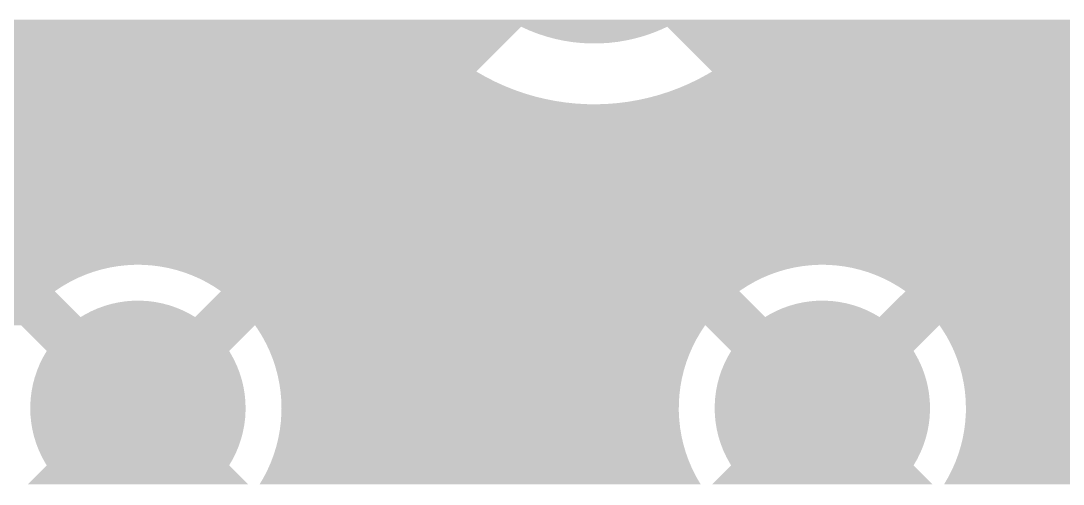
# Model space of a CAD drawing. Extents: x 295 to 953, y 10 to 290.
# Drawn here: x 568.9 to 578.47, y 100.85 to 105.11 of the extents above; entities that cross this region are included whole.
import ezdxf

# ---------------------------------------------------------------- set-up
doc = ezdxf.new("R2010")
doc.units = 0
doc.header["$LTSCALE"] = 5
doc.header["$MEASUREMENT"] = 0
doc.layers.add('PWR1', color=7, linetype='CONTINUOUS')

msp = doc.modelspace()

# ---------------------------------------------------------------- linework, layer by layer
at = {"layer": 'PWR1'}
for points in [[(562.9906, 105.1018), (562.9906, 105.1212), (609.119, 105.1018), (609.1521, 105.1212)], [(562.9906, 105.0572), (562.9906, 105.1018), (609.0621, 105.0572), (609.119, 105.1018)], [(562.9906, 104.6455), (562.9906, 105.0572), (573.0838, 104.6455), (573.4954, 105.0572)], [(573.5536, 105.0309), (573.4954, 105.0572), (574.7805, 105.0309), (574.8377, 105.0572)], [(573.5709, 105.023), (573.5536, 105.0309), (574.7611, 105.023), (574.7805, 105.0309)], [(574.9965, 104.8984), (574.8377, 105.0572), (608.8594, 104.8984), (609.0621, 105.0572)], [(573.6305, 104.9998), (573.5709, 105.023), (574.7037, 104.9998), (574.7611, 105.023)], [(573.6482, 104.993), (573.6305, 104.9998), (574.6837, 104.993), (574.7037, 104.9998)], [(573.7091, 104.973), (573.6482, 104.993), (574.6253, 104.973), (574.6837, 104.993)], [(573.7269, 104.9671), (573.7091, 104.973), (574.6047, 104.9671), (574.6253, 104.973)], [(573.7891, 104.9504), (573.7269, 104.9671), (574.5456, 104.9504), (574.6047, 104.9671)], [(573.8069, 104.9456), (573.7891, 104.9504), (574.5243, 104.9456), (574.5456, 104.9504)], [(573.8704, 104.9321), (573.8069, 104.9456), (574.4647, 104.9321), (574.5243, 104.9456)], [(573.888, 104.9284), (573.8704, 104.9321), (574.4427, 104.9284), (574.4647, 104.9321)], [(573.9527, 104.9182), (573.888, 104.9284), (574.383, 104.9182), (574.4427, 104.9284)], [(573.9699, 104.9155), (573.9527, 104.9182), (574.3597, 104.9155), (574.383, 104.9182)], [(574.0364, 104.9088), (573.9699, 104.9155), (574.3007, 104.9088), (574.3597, 104.9155)], [(574.0523, 104.9072), (574.0364, 104.9088), (574.274, 104.9072), (574.3007, 104.9088)], [(574.1238, 104.9038), (574.0523, 104.9072), (574.218, 104.9038), (574.274, 104.9072)], [(574.1351, 104.9032), (574.1238, 104.9038), (574.1351, 104.9032), (574.218, 104.9038)], [(575.032, 104.8629), (574.9965, 104.8984), (608.825, 104.8629), (608.8594, 104.8984)], [(575.0456, 104.8494), (575.032, 104.8629), (593.5378, 104.8494), (593.7704, 104.8629)], [(575.1032, 104.7918), (575.0456, 104.8494), (593.3119, 104.7918), (593.5378, 104.8494)], [(575.2028, 104.6922), (575.1032, 104.7918), (593.1011, 104.6922), (593.3119, 104.7918)], [(562.9906, 104.5975), (562.9906, 104.6455), (573.1677, 104.5975), (573.0838, 104.6455)], [(575.2493, 104.6456), (575.2028, 104.6922), (593.0377, 104.6456), (593.1011, 104.6922)], [(575.2065, 104.6204), (575.2493, 104.6456), (593.0033, 104.6204), (593.0377, 104.6456)], [(562.9906, 104.5533), (562.9906, 104.5975), (573.2538, 104.5533), (573.1677, 104.5975)], [(562.9906, 104.5132), (562.9906, 104.5533), (573.3419, 104.5132), (573.2538, 104.5533)], [(575.0343, 104.5322), (575.08, 104.5543), (592.8928, 104.5322), (592.9132, 104.5543)], [(575.08, 104.5543), (575.1214, 104.5743), (592.9132, 104.5543), (592.9405, 104.5743)], [(575.1214, 104.5743), (575.2065, 104.6204), (592.9405, 104.5743), (593.0033, 104.6204)], [(562.9906, 104.4772), (562.9906, 104.5132), (573.4317, 104.4772), (573.3419, 104.5132)], [(562.9906, 104.4453), (562.9906, 104.4772), (573.5231, 104.4453), (573.4317, 104.4772)], [(574.7625, 104.4306), (574.8546, 104.4603), (592.7989, 104.4306), (592.8263, 104.4603)], [(574.8546, 104.4603), (574.9453, 104.4942), (592.8263, 104.4603), (592.8576, 104.4942)], [(574.9453, 104.4942), (575.0343, 104.5322), (592.8576, 104.4942), (592.8928, 104.5322)], [(562.9906, 104.4177), (562.9906, 104.4453), (573.6159, 104.4177), (573.5231, 104.4453)], [(562.9906, 104.3945), (562.9906, 104.4177), (573.7098, 104.3945), (573.6159, 104.4177)], [(562.9906, 104.3756), (562.9906, 104.3945), (573.8048, 104.3756), (573.7098, 104.3945)], [(562.9906, 104.3611), (562.9906, 104.3756), (573.9004, 104.3611), (573.8048, 104.3756)], [(562.9906, 104.351), (562.9906, 104.3611), (573.9967, 104.351), (573.9004, 104.3611)], [(574.2868, 104.3476), (574.3833, 104.3553), (592.733, 104.3476), (592.7378, 104.3553)], [(574.3833, 104.3553), (574.4793, 104.3676), (592.7378, 104.3553), (592.7454, 104.3676)], [(574.4793, 104.3676), (574.5683, 104.3831), (592.7454, 104.3676), (592.755, 104.3831)], [(574.5683, 104.3831), (574.5746, 104.3842), (592.755, 104.3831), (592.756, 104.3842)], [(574.5746, 104.3842), (574.6691, 104.4052), (592.756, 104.3842), (592.7755, 104.4052)], [(574.6691, 104.4052), (574.7625, 104.4306), (592.7755, 104.4052), (592.7989, 104.4306)], [(562.9906, 104.3454), (562.9906, 104.351), (574.0933, 104.3454), (573.9967, 104.351)], [(562.9906, 104.3442), (562.9906, 104.3454), (574.1901, 104.3442), (574.0933, 104.3454)], [(562.9906, 104.1849), (562.9906, 104.3442), (592.6323, 104.1849), (592.7309, 104.3442)], [(574.1901, 104.3442), (574.2868, 104.3476), (592.7309, 104.3442), (592.733, 104.3476)], [(562.9906, 103.967), (562.9906, 104.1849), (592.5495, 103.967), (592.6323, 104.1849)], [(562.9906, 103.7373), (562.9906, 103.967), (592.5098, 103.7373), (592.5495, 103.967)], [(562.9906, 103.6456), (562.9906, 103.7373), (592.5064, 103.6456), (592.5098, 103.7373)], [(562.9906, 103.4136), (562.9906, 103.6456), (592.5287, 103.4136), (592.5064, 103.6456)], [(562.9906, 103.19), (562.9906, 103.4136), (592.5948, 103.19), (592.5287, 103.4136)], [(562.9906, 102.9832), (562.9906, 103.19), (592.7022, 102.9832), (592.5948, 103.19)], [(562.9906, 102.8685), (562.9906, 102.9832), (592.7932, 102.8685), (592.7022, 102.9832)], [(562.9906, 102.8645), (562.9906, 102.8685), (569.8683, 102.8645), (569.9449, 102.8685)], [(562.9906, 102.856), (562.9906, 102.8645), (569.792, 102.856), (569.8683, 102.8645)], [(562.9906, 102.8431), (562.9906, 102.856), (569.7163, 102.8431), (569.792, 102.856)], [(562.9906, 102.8258), (562.9906, 102.8431), (569.6415, 102.8258), (569.7163, 102.8431)], [(562.9906, 102.8042), (562.9906, 102.8258), (569.5678, 102.8042), (569.6415, 102.8258)], [(570.0217, 102.8681), (569.9449, 102.8685), (576.2228, 102.8681), (576.2314, 102.8685)], [(570.0772, 102.8645), (570.0217, 102.8681), (576.1548, 102.8645), (576.2228, 102.8681)], [(570.0983, 102.8631), (570.0772, 102.8645), (576.1426, 102.8631), (576.1548, 102.8645)], [(570.1562, 102.856), (570.0983, 102.8631), (576.0785, 102.856), (576.1426, 102.8631)], [(570.1745, 102.8538), (570.1562, 102.856), (576.0652, 102.8538), (576.0785, 102.856)], [(570.2328, 102.8431), (570.1745, 102.8538), (576.0028, 102.8431), (576.0652, 102.8538)], [(570.25, 102.84), (570.2328, 102.8431), (575.9892, 102.84), (576.0028, 102.8431)], [(570.3081, 102.8258), (570.25, 102.84), (575.928, 102.8258), (575.9892, 102.84)], [(570.3246, 102.8218), (570.3081, 102.8258), (575.9143, 102.8218), (575.928, 102.8258)], [(576.3082, 102.8681), (576.2314, 102.8685), (592.7936, 102.8681), (592.7932, 102.8685)], [(576.3848, 102.8631), (576.3082, 102.8681), (592.7975, 102.8631), (592.7936, 102.8681)], [(576.461, 102.8538), (576.3848, 102.8631), (592.8049, 102.8538), (592.7975, 102.8631)], [(576.5365, 102.84), (576.461, 102.8538), (592.8158, 102.84), (592.8049, 102.8538)], [(576.6111, 102.8218), (576.5365, 102.84), (592.8302, 102.8218), (592.8158, 102.84)], [(562.9906, 102.7784), (562.9906, 102.8042), (569.4955, 102.7784), (569.5678, 102.8042)], [(562.9906, 102.7484), (562.9906, 102.7784), (569.4248, 102.7484), (569.4955, 102.7784)], [(562.9906, 102.7143), (562.9906, 102.7484), (569.3561, 102.7143), (569.4248, 102.7484)], [(570.3821, 102.8042), (570.3246, 102.8218), (575.8543, 102.8042), (575.9143, 102.8218)], [(570.398, 102.7994), (570.3821, 102.8042), (575.8406, 102.7994), (575.8543, 102.8042)], [(570.4546, 102.7784), (570.398, 102.7994), (575.782, 102.7784), (575.8406, 102.7994)], [(570.47, 102.7727), (570.4546, 102.7784), (575.7685, 102.7727), (575.782, 102.7784)], [(570.5254, 102.7484), (570.47, 102.7727), (575.7113, 102.7484), (575.7685, 102.7727)], [(570.5403, 102.7418), (570.5254, 102.7484), (575.6981, 102.7418), (575.7113, 102.7484)], [(570.5943, 102.7143), (570.5403, 102.7418), (575.6426, 102.7143), (575.6981, 102.7418)], [(576.6805, 102.8006), (576.6111, 102.8218), (592.8471, 102.8006), (592.8302, 102.8218)], [(576.6845, 102.7994), (576.6805, 102.8006), (592.8485, 102.7994), (592.8471, 102.8006)], [(576.7565, 102.7727), (576.6845, 102.7994), (592.8797, 102.7727), (592.8485, 102.7994)], [(576.8268, 102.7418), (576.7565, 102.7727), (592.9157, 102.7418), (592.8797, 102.7727)], [(576.8952, 102.7069), (576.8268, 102.7418), (592.9564, 102.7069), (592.9157, 102.7418)], [(562.9906, 102.6763), (562.9906, 102.7143), (569.2894, 102.6763), (569.3561, 102.7143)], [(562.9906, 102.6344), (562.9906, 102.6763), (569.225, 102.6344), (569.2894, 102.6763)], [(562.9906, 102.6255), (562.9906, 102.6344), (569.2123, 102.6255), (569.225, 102.6344)], [(570.6087, 102.7069), (570.5943, 102.7143), (575.6296, 102.7069), (575.6426, 102.7143)], [(570.661, 102.6763), (570.6087, 102.7069), (575.5759, 102.6763), (575.6296, 102.7069)], [(570.675, 102.6681), (570.661, 102.6763), (575.5633, 102.6681), (575.5759, 102.6763)], [(570.7254, 102.6344), (570.675, 102.6681), (575.5115, 102.6344), (575.5633, 102.6681)], [(570.7387, 102.6255), (570.7254, 102.6344), (575.4988, 102.6255), (575.5115, 102.6344)], [(576.9615, 102.6681), (576.8952, 102.7069), (593.0017, 102.6681), (592.9564, 102.7069)], [(576.9902, 102.6489), (576.9615, 102.6681), (593.0241, 102.6489), (593.0017, 102.6681)], [(577.0253, 102.6255), (576.9902, 102.6489), (593.0654, 102.6255), (593.0241, 102.6489)], [(562.9906, 102.3879), (562.9906, 102.6255), (569.4499, 102.3879), (569.2123, 102.6255)], [(569.865, 102.533), (569.8933, 102.5352), (570.0821, 102.533), (570.0642, 102.5352)], [(569.8933, 102.5352), (569.9313, 102.5382), (570.0642, 102.5352), (570.011, 102.5382)], [(569.9313, 102.5382), (569.9978, 102.5389), (570.011, 102.5382), (569.9978, 102.5389)], [(570.5012, 102.3879), (570.7388, 102.6255), (575.7364, 102.3879), (575.4989, 102.6255)], [(570.7388, 102.6255), (570.7387, 102.6255), (575.4989, 102.6255), (575.4988, 102.6255)], [(576.1515, 102.533), (576.1798, 102.5352), (576.3686, 102.533), (576.3507, 102.5352)], [(576.1798, 102.5352), (576.2178, 102.5382), (576.3507, 102.5352), (576.2975, 102.5382)], [(576.2178, 102.5382), (576.2843, 102.5389), (576.2975, 102.5382), (576.2843, 102.5389)], [(576.9336, 102.5338), (577.0253, 102.6255), (593.2267, 102.5338), (593.0654, 102.6255)], [(569.5084, 102.4214), (569.547, 102.4415), (570.4437, 102.4214), (570.403, 102.4415)], [(569.547, 102.4415), (569.5682, 102.4508), (570.403, 102.4415), (570.3841, 102.4508)], [(569.5682, 102.4508), (569.6078, 102.4683), (570.3841, 102.4508), (570.342, 102.4683)], [(569.6078, 102.4683), (569.6298, 102.4762), (570.342, 102.4683), (570.3227, 102.4762)], [(569.6298, 102.4762), (569.6703, 102.4909), (570.3227, 102.4762), (570.2792, 102.4909)], [(569.6703, 102.4909), (569.6932, 102.4975), (570.2792, 102.4909), (570.2597, 102.4975)], [(569.6932, 102.4975), (569.7342, 102.5093), (570.2597, 102.4975), (570.2149, 102.5093)], [(569.7342, 102.5093), (569.758, 102.5144), (570.2149, 102.5093), (570.1954, 102.5144)], [(569.758, 102.5144), (569.7992, 102.5233), (570.1954, 102.5144), (570.1492, 102.5233)], [(569.7992, 102.5233), (569.8244, 102.527), (570.1492, 102.5233), (570.1301, 102.527)], [(569.8244, 102.527), (569.865, 102.533), (570.1301, 102.527), (570.0821, 102.533)], [(575.7949, 102.4214), (575.8335, 102.4415), (576.7302, 102.4214), (576.6895, 102.4415)], [(575.8335, 102.4415), (575.8547, 102.4508), (576.6895, 102.4415), (576.6706, 102.4508)], [(575.8547, 102.4508), (575.8943, 102.4683), (576.6706, 102.4508), (576.6285, 102.4683)], [(575.8943, 102.4683), (575.9163, 102.4762), (576.6285, 102.4683), (576.6092, 102.4762)], [(575.9163, 102.4762), (575.9568, 102.4909), (576.6092, 102.4762), (576.5657, 102.4909)], [(575.9568, 102.4909), (575.9797, 102.4975), (576.5657, 102.4909), (576.5462, 102.4975)], [(575.9797, 102.4975), (576.0207, 102.5093), (576.5462, 102.4975), (576.5014, 102.5093)], [(576.0207, 102.5093), (576.0445, 102.5144), (576.5014, 102.5093), (576.4819, 102.5144)], [(576.0445, 102.5144), (576.0857, 102.5233), (576.4819, 102.5144), (576.4357, 102.5233)], [(576.0857, 102.5233), (576.1109, 102.527), (576.4357, 102.5233), (576.4166, 102.527)], [(576.1109, 102.527), (576.1515, 102.533), (576.4166, 102.527), (576.3686, 102.533)], [(576.8281, 102.4283), (576.8591, 102.4593), (593.6787, 102.4283), (593.4476, 102.4593)], [(576.8591, 102.4593), (576.9336, 102.5338), (593.4476, 102.4593), (593.2267, 102.5338)], [(562.9906, 102.3134), (562.9906, 102.3879), (608.1838, 102.3134), (608.1576, 102.3879)], [(569.4499, 102.3879), (569.4881, 102.4107), (570.5012, 102.3879), (570.4621, 102.4107)], [(569.4881, 102.4107), (569.5084, 102.4214), (570.4621, 102.4107), (570.4437, 102.4214)], [(575.7364, 102.3879), (575.7746, 102.4107), (576.7877, 102.3879), (576.7486, 102.4107)], [(575.7746, 102.4107), (575.7949, 102.4214), (576.7486, 102.4107), (576.7302, 102.4214)], [(576.7877, 102.3879), (576.8281, 102.4283), (608.1576, 102.3879), (608.1433, 102.4283)], [(569.1377, 102.0758), (568.9001, 102.3134), (570.8134, 102.0758), (571.051, 102.3134)], [(571.077, 102.2753), (571.051, 102.3134), (575.1612, 102.2753), (575.1866, 102.3134)], [(571.0929, 102.2495), (571.077, 102.2753), (575.144, 102.2495), (575.1612, 102.2753)], [(571.1174, 102.21), (571.0929, 102.2495), (575.1209, 102.21), (575.144, 102.2495)], [(575.4242, 102.0758), (575.1866, 102.3134), (577.0999, 102.0758), (577.3375, 102.3134)], [(577.3635, 102.2753), (577.3375, 102.3134), (608.1972, 102.2753), (608.1838, 102.3134)], [(577.4039, 102.21), (577.3635, 102.2753), (608.2202, 102.21), (608.1972, 102.2753)], [(571.1318, 102.1833), (571.1174, 102.21), (575.1052, 102.1833), (575.1209, 102.21)], [(571.1538, 102.1424), (571.1318, 102.1833), (575.0844, 102.1424), (575.1052, 102.1833)], [(577.4403, 102.1424), (577.4039, 102.21), (608.2441, 102.1424), (608.2202, 102.21)], [(569.1043, 102.0183), (569.1267, 102.0568), (570.8462, 102.0183), (570.825, 102.0568)], [(569.1267, 102.0568), (569.1377, 102.0757), (570.825, 102.0568), (570.8134, 102.0757)], [(569.1377, 102.0757), (569.1377, 102.0758), (570.8134, 102.0757), (570.8134, 102.0758)], [(571.1667, 102.1149), (571.1538, 102.1424), (575.0703, 102.1149), (575.0844, 102.1424)], [(571.1863, 102.0728), (571.1667, 102.1149), (575.0519, 102.0728), (575.0703, 102.1149)], [(571.1975, 102.0446), (571.1863, 102.0728), (575.0395, 102.0446), (575.0519, 102.0728)], [(575.3908, 102.0183), (575.4132, 102.0568), (577.1327, 102.0183), (577.1115, 102.0568)], [(575.4132, 102.0568), (575.4242, 102.0757), (577.1115, 102.0568), (577.0999, 102.0757)], [(575.4242, 102.0757), (575.4242, 102.0758), (577.0999, 102.0757), (577.0999, 102.0758)], [(577.4491, 102.1236), (577.4403, 102.1424), (608.2507, 102.1236), (608.2441, 102.1424)], [(577.4728, 102.0728), (577.4491, 102.1236), (608.2767, 102.0728), (608.2507, 102.1236)], [(577.5012, 102.0015), (577.4728, 102.0728), (608.3133, 102.0015), (608.2767, 102.0728)], [(569.0748, 101.9587), (569.0946, 101.9986), (570.8757, 101.9587), (570.8571, 101.9986)], [(569.0946, 101.9986), (569.1043, 102.0183), (570.8571, 101.9986), (570.8462, 102.0183)], [(571.2147, 102.0015), (571.1975, 102.0446), (575.0235, 102.0015), (575.0395, 102.0446)], [(571.2242, 101.9726), (571.2147, 102.0015), (575.0128, 101.9726), (575.0235, 102.0015)], [(571.2388, 101.9286), (571.2242, 101.9726), (574.9993, 101.9286), (575.0128, 101.9726)], [(575.3613, 101.9587), (575.3811, 101.9986), (577.1622, 101.9587), (577.1436, 101.9986)], [(575.3811, 101.9986), (575.3908, 102.0183), (577.1436, 101.9986), (577.1327, 102.0183)], [(577.5253, 101.9286), (577.5012, 102.0015), (608.3507, 101.9286), (608.3133, 102.0015)], [(569.0282, 101.8342), (569.0424, 101.8764), (570.9224, 101.8342), (570.9093, 101.8764)], [(569.0424, 101.8764), (569.0494, 101.8973), (570.9093, 101.8764), (570.9012, 101.8973)], [(569.0494, 101.8973), (569.0664, 101.9384), (570.9012, 101.8973), (570.8852, 101.9384)], [(569.0664, 101.9384), (569.0748, 101.9587), (570.8852, 101.9384), (570.8757, 101.9587)], [(571.2467, 101.8992), (571.2388, 101.9286), (574.9903, 101.8992), (574.9993, 101.9286)], [(571.2587, 101.8545), (571.2467, 101.8992), (574.9794, 101.8545), (574.9903, 101.8992)], [(575.3147, 101.8342), (575.3289, 101.8764), (577.2089, 101.8342), (577.1958, 101.8764)], [(575.3289, 101.8764), (575.3359, 101.8973), (577.1958, 101.8764), (577.1877, 101.8973)], [(575.3359, 101.8973), (575.3529, 101.9384), (577.1877, 101.8973), (577.1717, 101.9384)], [(575.3529, 101.9384), (575.3613, 101.9587), (577.1717, 101.9384), (577.1622, 101.9587)], [(577.5452, 101.8545), (577.5253, 101.9286), (608.3888, 101.8545), (608.3507, 101.9286)], [(569.007, 101.7483), (569.0112, 101.77), (570.9446, 101.7483), (570.9394, 101.77)], [(569.0112, 101.77), (569.0225, 101.8129), (570.9394, 101.77), (570.9291, 101.8129)], [(569.0225, 101.8129), (569.0282, 101.8342), (570.9291, 101.8129), (570.9224, 101.8342)], [(571.2649, 101.8246), (571.2587, 101.8545), (574.9722, 101.8246), (574.9794, 101.8545)], [(571.2743, 101.7793), (571.2649, 101.8246), (574.9639, 101.7793), (574.9722, 101.8246)], [(571.2787, 101.7491), (571.2743, 101.7793), (574.9584, 101.7491), (574.9639, 101.7793)], [(575.2935, 101.7483), (575.2977, 101.77), (577.2311, 101.7483), (577.2259, 101.77)], [(575.2977, 101.77), (575.309, 101.8129), (577.2259, 101.77), (577.2156, 101.8129)], [(575.309, 101.8129), (575.3147, 101.8342), (577.2156, 101.8129), (577.2089, 101.8342)], [(577.5502, 101.8301), (577.5452, 101.8545), (608.4013, 101.8301), (608.3888, 101.8545)], [(577.5608, 101.7793), (577.5502, 101.8301), (608.4368, 101.7793), (608.4013, 101.8301)], [(577.5719, 101.7033), (577.5608, 101.7793), (608.4899, 101.7033), (608.4368, 101.7793)], [(568.9905, 101.6387), (568.9959, 101.6827), (570.9601, 101.6387), (570.9557, 101.6827)], [(568.9959, 101.6827), (568.9986, 101.7047), (570.9557, 101.6827), (570.952, 101.7047)], [(568.9986, 101.7047), (569.007, 101.7483), (570.952, 101.7047), (570.9446, 101.7483)], [(571.2854, 101.7033), (571.2787, 101.7491), (574.9528, 101.7033), (574.9584, 101.7491)], [(571.2881, 101.6729), (571.2854, 101.7033), (574.949, 101.6729), (574.9528, 101.7033)], [(575.277, 101.6387), (575.2824, 101.6827), (577.2466, 101.6387), (577.2422, 101.6827)], [(575.2824, 101.6827), (575.2851, 101.7047), (577.2422, 101.6827), (577.2385, 101.7047)], [(575.2851, 101.7047), (575.2935, 101.7483), (577.2385, 101.7047), (577.2311, 101.7483)], [(577.5786, 101.6268), (577.5719, 101.7033), (608.5433, 101.6268), (608.4899, 101.7033)], [(568.9867, 101.5723), (568.9892, 101.6166), (570.9639, 101.5723), (570.9624, 101.6166)], [(568.9892, 101.6166), (568.9905, 101.6387), (570.9624, 101.6166), (570.9601, 101.6387)], [(571.2921, 101.6268), (571.2881, 101.6729), (574.9461, 101.6268), (574.949, 101.6729)], [(571.293, 101.5962), (571.2921, 101.6268), (574.9441, 101.5962), (574.9461, 101.6268)], [(571.2943, 101.5501), (571.293, 101.5962), (574.9438, 101.5501), (574.9441, 101.5962)], [(575.2732, 101.5723), (575.2757, 101.6166), (577.2504, 101.5723), (577.2489, 101.6166)], [(575.2757, 101.6166), (575.277, 101.6387), (577.2489, 101.6166), (577.2466, 101.6387)], [(577.5805, 101.5597), (577.5786, 101.6268), (608.5901, 101.5597), (608.5433, 101.6268)], [(568.9865, 101.5501), (568.9867, 101.5723), (570.9646, 101.5501), (570.9639, 101.5723)], [(568.9872, 101.5279), (568.9865, 101.5501), (570.9644, 101.5279), (570.9646, 101.5501)], [(568.9887, 101.4836), (568.9872, 101.5279), (570.9619, 101.4836), (570.9644, 101.5279)], [(568.991, 101.4615), (568.9887, 101.4836), (570.9606, 101.4615), (570.9619, 101.4836)], [(571.2896, 101.4428), (571.2935, 101.504), (574.9477, 101.4428), (574.9445, 101.504)], [(571.2935, 101.504), (571.2938, 101.5195), (574.9445, 101.504), (574.9436, 101.5195)], [(571.2938, 101.5195), (571.2943, 101.5501), (574.9436, 101.5195), (574.9438, 101.5501)], [(575.273, 101.5501), (575.2732, 101.5723), (577.2511, 101.5501), (577.2504, 101.5723)], [(575.2737, 101.5279), (575.273, 101.5501), (577.2509, 101.5279), (577.2511, 101.5501)], [(575.2752, 101.4836), (575.2737, 101.5279), (577.2484, 101.4836), (577.2509, 101.5279)], [(575.2775, 101.4615), (575.2752, 101.4836), (577.2471, 101.4615), (577.2484, 101.4836)], [(577.5751, 101.4273), (577.58, 101.504), (608.7123, 101.4273), (608.6416, 101.504)], [(577.58, 101.504), (577.5808, 101.5501), (608.6416, 101.504), (608.599, 101.5501)], [(577.5808, 101.5501), (577.5805, 101.5597), (608.599, 101.5501), (608.5901, 101.5597)], [(568.9954, 101.4175), (568.991, 101.4615), (570.9552, 101.4175), (570.9606, 101.4615)], [(568.9991, 101.3955), (568.9954, 101.4175), (570.9525, 101.3955), (570.9552, 101.4175)], [(569.0065, 101.3519), (568.9991, 101.3955), (570.9441, 101.3519), (570.9525, 101.3955)], [(571.2811, 101.3665), (571.2886, 101.4273), (574.9561, 101.3665), (574.9494, 101.4273)], [(571.2886, 101.4273), (571.2896, 101.4428), (574.9494, 101.4273), (574.9477, 101.4428)], [(575.2819, 101.4175), (575.2775, 101.4615), (577.2417, 101.4175), (577.2471, 101.4615)], [(575.2856, 101.3955), (575.2819, 101.4175), (577.239, 101.3955), (577.2417, 101.4175)], [(575.293, 101.3519), (575.2856, 101.3955), (577.2306, 101.3519), (577.239, 101.3955)], [(577.5657, 101.3511), (577.5751, 101.4273), (608.7826, 101.3511), (608.7123, 101.4273)], [(569.0117, 101.3302), (569.0065, 101.3519), (570.9399, 101.3302), (570.9441, 101.3519)], [(569.022, 101.2873), (569.0117, 101.3302), (570.9286, 101.2873), (570.9399, 101.3302)], [(571.2654, 101.2756), (571.2682, 101.2908), (574.9725, 101.2756), (574.969, 101.2908)], [(571.2682, 101.2908), (571.2792, 101.3511), (574.969, 101.2908), (574.9588, 101.3511)], [(571.2792, 101.3511), (571.2811, 101.3665), (574.9588, 101.3511), (574.9561, 101.3665)], [(575.2982, 101.3302), (575.293, 101.3519), (577.2264, 101.3302), (577.2306, 101.3519)], [(575.3085, 101.2873), (575.2982, 101.3302), (577.2151, 101.2873), (577.2264, 101.3302)], [(577.5519, 101.2756), (577.5595, 101.3173), (608.8643, 101.2756), (608.8138, 101.3173)], [(577.5595, 101.3173), (577.5657, 101.3511), (608.8138, 101.3173), (608.7826, 101.3511)], [(569.0287, 101.266), (569.022, 101.2873), (570.9229, 101.266), (570.9286, 101.2873)], [(569.0418, 101.2238), (569.0287, 101.266), (570.9087, 101.2238), (570.9229, 101.266)], [(569.0499, 101.2029), (569.0418, 101.2238), (570.9017, 101.2029), (570.9087, 101.2238)], [(569.0659, 101.1618), (569.0499, 101.2029), (570.8847, 101.1618), (570.9017, 101.2029)], [(571.2293, 101.1424), (571.2473, 101.201), (575.0079, 101.1424), (574.9907, 101.201)], [(571.2473, 101.201), (571.2509, 101.216), (574.9907, 101.201), (574.9863, 101.216)], [(571.2509, 101.216), (571.2654, 101.2756), (574.9863, 101.216), (574.9725, 101.2756)], [(575.3152, 101.266), (575.3085, 101.2873), (577.2094, 101.266), (577.2151, 101.2873)], [(575.3283, 101.2238), (575.3152, 101.266), (577.1952, 101.2238), (577.2094, 101.266)], [(575.3364, 101.2029), (575.3283, 101.2238), (577.1882, 101.2029), (577.1952, 101.2238)], [(575.3524, 101.1618), (575.3364, 101.2029), (577.1712, 101.1618), (577.1882, 101.2029)], [(577.5113, 101.1276), (577.5338, 101.201), (609.0436, 101.1276), (608.9547, 101.201)], [(577.5338, 101.201), (577.5519, 101.2756), (608.9547, 101.201), (608.8643, 101.2756)], [(569.0754, 101.1415), (569.0659, 101.1618), (570.8763, 101.1415), (570.8847, 101.1618)], [(569.094, 101.1016), (569.0754, 101.1415), (570.8565, 101.1016), (570.8763, 101.1415)], [(569.1049, 101.0819), (569.094, 101.1016), (570.8468, 101.0819), (570.8565, 101.1016)], [(571.2035, 101.0701), (571.2248, 101.1276), (575.0338, 101.0701), (575.0132, 101.1276)], [(571.2248, 101.1276), (571.2293, 101.1424), (575.0132, 101.1276), (575.0079, 101.1424)], [(575.3619, 101.1415), (575.3524, 101.1618), (577.1628, 101.1415), (577.1712, 101.1618)], [(575.3805, 101.1016), (575.3619, 101.1415), (577.143, 101.1016), (577.1628, 101.1415)], [(575.3914, 101.0819), (575.3805, 101.1016), (577.1333, 101.0819), (577.143, 101.1016)], [(577.4846, 101.0556), (577.5038, 101.1073), (609.1516, 101.0556), (609.0682, 101.1073)], [(577.5038, 101.1073), (577.5113, 101.1276), (609.0682, 101.1073), (609.0436, 101.1276)], [(568.9657, 100.8524), (569.1377, 101.0244), (570.9854, 100.8524), (570.8134, 101.0244)], [(569.1261, 101.0434), (569.1049, 101.0819), (570.8244, 101.0434), (570.8468, 101.0819)], [(569.1377, 101.0245), (569.1261, 101.0434), (570.8134, 101.0245), (570.8244, 101.0434)], [(569.1377, 101.0244), (569.1377, 101.0245), (570.8134, 101.0244), (570.8134, 101.0245)], [(571.1734, 100.9994), (571.1981, 101.0556), (575.0638, 100.9994), (575.0399, 101.0556)], [(571.1981, 101.0556), (571.2035, 101.0701), (575.0399, 101.0556), (575.0338, 101.0701)], [(575.2522, 100.8524), (575.4242, 101.0244), (577.2719, 100.8524), (577.0999, 101.0244)], [(575.4126, 101.0434), (575.3914, 101.0819), (577.1109, 101.0434), (577.1333, 101.0819)], [(575.4242, 101.0245), (575.4126, 101.0434), (577.0999, 101.0245), (577.1109, 101.0434)], [(575.4242, 101.0244), (575.4242, 101.0245), (577.0999, 101.0244), (577.0999, 101.0245)], [(577.4538, 100.9853), (577.4846, 101.0556), (609.2651, 100.9853), (609.1516, 101.0556)], [(571.1013, 100.8639), (571.1324, 100.9169), (575.1359, 100.8639), (575.1056, 100.9169)], [(571.1324, 100.9169), (571.1393, 100.9306), (575.1056, 100.9169), (575.0978, 100.9306)], [(571.1393, 100.9306), (571.1673, 100.9853), (575.0978, 100.9306), (575.0707, 100.9853)], [(571.1673, 100.9853), (571.1734, 100.9994), (575.0707, 100.9853), (575.0638, 100.9994)], [(577.3811, 100.8524), (577.4189, 100.9169), (609.5172, 100.8524), (609.3832, 100.9169)], [(577.4189, 100.9169), (577.4274, 100.9336), (609.3832, 100.9169), (609.3485, 100.9336)], [(577.4274, 100.9336), (577.4538, 100.9853), (609.3485, 100.9336), (609.2651, 100.9853)], [(568.9655, 100.852), (568.9657, 100.8524), (570.9856, 100.852), (570.9854, 100.8524)], [(568.966, 100.8516), (568.9655, 100.852), (570.9851, 100.8516), (570.9856, 100.852)], [(571.0944, 100.852), (571.0945, 100.8523), (575.1435, 100.852), (575.1434, 100.8523)], [(571.0949, 100.8516), (571.0944, 100.852), (575.1431, 100.8516), (575.1435, 100.852)], [(571.0945, 100.8523), (571.1013, 100.8639), (575.1434, 100.8523), (575.1359, 100.8639)], [(575.252, 100.852), (575.2522, 100.8524), (577.2721, 100.852), (577.2719, 100.8524)], [(575.2525, 100.8516), (575.252, 100.852), (577.2716, 100.8516), (577.2721, 100.852)], [(577.3809, 100.852), (577.381, 100.8523), (609.5175, 100.852), (609.5173, 100.8523)], [(577.3814, 100.8516), (577.3809, 100.852), (609.517, 100.8516), (609.5175, 100.852)], [(577.381, 100.8523), (577.3811, 100.8524), (609.5173, 100.8523), (609.5172, 100.8524)]]:
    msp.add_solid(points, dxfattribs=at)

doc.saveas('drawing.dxf')
